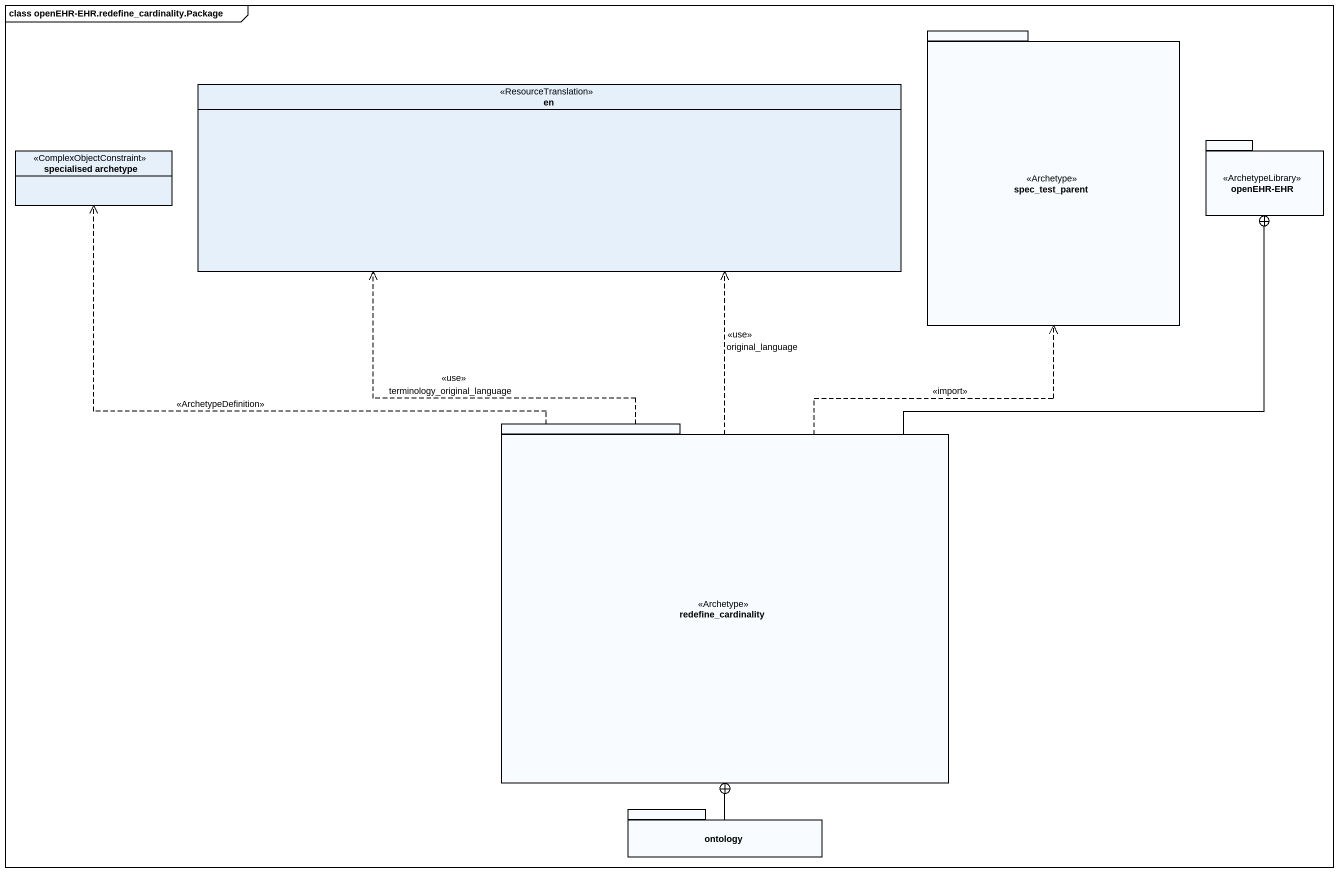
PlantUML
@startuml
mainframe class openEHR-EHR.redefine_cardinality.Package
hide circle
hide empty members
package spec_test_parent <<Archetype>> {
}
enum en <<ResourceTranslation>>
class "specialised archetype" as specialised_archetype <<ComplexObjectConstraint>>
package "openEHR-EHR" as openEHR_EHR <<ArchetypeLibrary>> {
}
package redefine_cardinality <<Archetype>> {
}
package ontology {
}
redefine_cardinality .up.> spec_test_parent : <<import>>
redefine_cardinality .up.> en : <<use>>\nterminology_original_language
redefine_cardinality .up.> en : <<use>>\noriginal_language
redefine_cardinality .up.> specialised_archetype : <<ArchetypeDefinition>>
redefine_cardinality -up-+ openEHR_EHR
ontology -up-+ redefine_cardinality
@enduml
